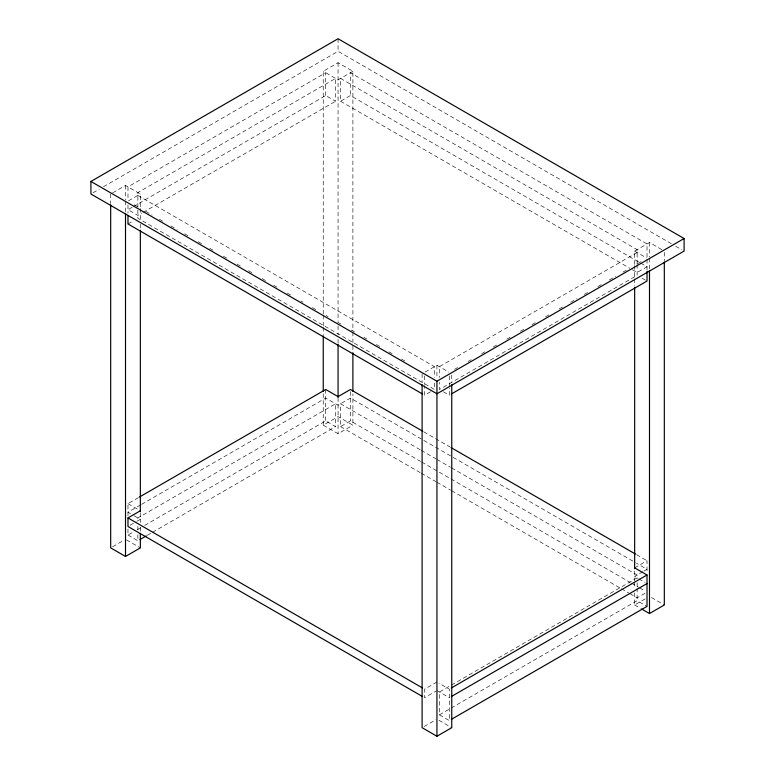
<?xml version="1.0" encoding="UTF-8"?>
<svg xmlns="http://www.w3.org/2000/svg" width="775" height="775" viewBox="0 0 775 775"><rect width="100%" height="100%" fill="white"/><g stroke="black" fill="none" stroke-linecap="round" stroke-linejoin="round"><path stroke-width="0.58" stroke-dasharray="3.88 2.91" d="M93.01 192.791L99.287 189.168M103.482 186.746L338.065 51.305L671.508 243.815M112.656 192.859L125.511 185.438L140.343 194.002L140.343 207.293M323.243 314.059L323.243 71.281L338.065 62.727L352.896 71.281L352.896 330.964M128.476 200.851L140.343 194.002M352.896 71.281L338.065 79.844L323.243 71.281M132.167 207.283L127.982 209.696L137.873 215.411L142.057 212.989M133.213 206.683L325.713 95.548L335.594 101.254L335.594 78.42L137.873 192.578L137.873 218.259L434.455 389.496L434.455 382.288M143.104 212.389L335.594 101.254M127.982 223.965L132.932 221.117M637.127 264.072L637.127 249.657L340.545 78.42L340.545 101.254L350.426 95.548L639.675 262.541M127.982 515.821L127.982 503.653L138.444 497.618M140.537 504.971L127.982 512.217L133.135 515.191M141.583 504.37L325.713 398.059L338.065 405.199L350.426 398.059L422.743 439.812M130.045 525.295L136.226 521.73M137.252 521.139L140.343 519.357L134.162 515.782M127.982 529.044L127.982 535.05L133.213 532.028M137.398 529.616L140.537 527.804M144.722 525.382L325.713 420.893L335.594 426.599L335.594 403.765L137.873 517.923L137.873 521.527M112.656 546.753L123.535 540.475M323.243 393.768L323.243 425.175L338.065 416.611L352.896 425.175L352.896 393.768M425.068 372.087L436.935 365.238L448.793 372.087M634.657 264.362L634.657 251.081L649.489 242.517L662.344 249.938M147.289 535.322L151.474 532.909M152.52 532.299L335.594 426.599M637.127 252.505L439.406 366.662L439.406 377.483M420.186 449.752L340.545 403.765L340.545 426.599L350.426 420.893L420.641 461.435M323.243 425.175L338.065 433.738L352.896 425.175M454.518 369.355L457.657 367.544M468.119 361.499L471.258 359.687M481.721 353.652L484.859 351.84M493.229 347.006L498.461 343.984M506.831 339.15L511.016 336.738M520.432 331.303L524.617 328.881M531.941 324.657L536.126 322.235M545.542 316.801L549.717 314.388M559.133 308.954L563.318 306.532M570.642 302.308L576.92 298.685M584.243 294.452L588.428 292.039M597.845 286.605L602.03 284.183M609.353 279.959L615.631 276.336M622.955 272.112L627.14 269.69M637.602 263.655L641.787 261.233M430.503 391.782L424.574 395.202L424.574 385.592M436.935 682.029L424.574 689.159L424.574 697.723L435.899 691.184M634.657 567.872L647.018 560.732L647.018 572.899M642.901 571.679L634.657 576.435L637.748 578.218M643.928 571.078L647.018 569.296L636.537 563.241M637.127 577.859L439.406 692.017L439.406 714.85L449.287 720.556L449.287 689.159L438.989 683.211M645.042 593.272L637.127 597.835L629.794 593.602M439.406 714.85L637.127 600.693L647.018 606.399M424.08 726.543L435.947 719.694M634.657 592.894L634.657 604.975L645.536 598.688M675.703 246.237L681.99 249.87M634.657 251.081L646.524 257.93M640.731 263.151L647.018 266.774L637.127 272.49L630.84 268.857M340.545 101.254L629.794 268.247M642.068 278.196L647.018 281.044M137.873 195.426L434.455 366.662L434.455 377.483M134.269 204.765L138.463 207.187M145.797 211.42L152.084 215.053M159.427 219.286L163.612 221.708M170.955 225.942L177.243 229.574M184.576 233.808L188.771 236.23M198.206 241.674L202.391 244.096M209.734 248.329L213.919 250.751M223.355 256.196L227.55 258.618M236.976 264.062L241.17 266.484M248.504 270.717L252.698 273.139M262.134 278.583L266.319 281.005M273.662 285.239L277.847 287.661M287.283 293.105L291.478 295.527M300.903 300.971L303.006 302.182M312.432 307.627L316.626 310.048M326.062 315.493L328.154 316.704M337.59 322.148L341.785 324.57M351.211 330.014L355.405 332.436M363.785 337.28L366.933 339.092M376.369 344.536L380.554 346.958M388.943 351.802L392.082 353.613M401.518 359.058L405.713 361.479M443.358 391.782L449.287 395.202L449.287 387.994M423.789 431.859L449.984 446.981M636.537 554.687L647.018 560.732M423.789 440.413L452.087 456.756M453.133 457.357L635.49 562.64M421.242 450.362L435.908 458.829M436.955 459.439L450.585 467.306M451.631 467.906L637.127 575.002L637.127 578.605M638.774 578.809L645.042 582.422M421.687 462.036L449.984 478.378M451.04 478.979L630.249 582.451M631.296 583.052L638.629 587.285M639.675 587.896L644.916 590.918M651.465 597.554L664.32 604.975M340.545 426.599L420.186 472.585M421.242 473.196L435.908 481.662M436.955 482.263L450.585 490.129M451.631 490.74L620.358 588.157M621.405 588.758L628.748 592.991M634.657 604.975L640.586 608.394M127.982 503.653L140.343 510.793M436.935 690.583L449.287 697.723M127.982 535.05L137.873 540.756L137.873 534.75M126.499 539.904L140.343 547.896M438.912 720.266L451.757 727.686M664.32 252.292L664.32 260.739M649.489 242.517L649.489 257.009M649.489 258.22L649.489 269.303M647.018 257.164L647.018 243.951L350.426 72.714L350.426 95.548M647.018 259.422L647.018 270.233M637.127 264.527L637.127 275.338L439.406 389.496L439.406 382.288M637.127 582.664L637.127 587.469M637.127 588.225L637.127 600.693M634.657 265.573L634.657 277.653M634.657 278.864L634.657 286.111M634.657 571.078L634.657 580.814M634.657 582.025L634.657 588.06M451.757 375.003L451.757 382.249M449.287 375.982L449.287 386.793M436.935 365.238L436.935 378.52M424.574 375.982L424.574 384.39M422.104 373.802L422.104 382.249M352.896 332.175L352.896 351.501M350.426 391.637L350.426 420.893M338.065 38.75L338.065 51.305M338.065 62.727L338.065 321.412M338.065 326.023L338.065 334.693M338.065 339.314L338.065 343.151M338.065 397.701L338.065 433.738M325.713 95.548L325.713 72.714L127.982 186.872L127.982 200.086M325.713 389.496L325.713 420.893M323.243 315.26L323.243 326.13M323.243 327.341L323.243 334.587M140.343 208.494L140.343 219.364M140.343 224.198L140.343 229.032M140.343 512.866L140.343 522.524M140.343 527.358L140.343 532.192M137.873 526.341L137.873 529.945M127.982 204.891L127.982 213.154M125.511 185.438L125.511 199.931M125.511 201.142L125.511 212.224M110.68 194.002L110.68 203.67"/><path stroke-width="1.16" d="M90.907 181.447L338.065 38.75L684.092 238.526L684.092 251.081L436.935 393.778L90.907 194.002L90.907 181.447L436.935 381.222L684.092 238.526M139.49 497.007L325.713 389.496L338.065 396.635L350.426 389.496L422.743 431.249M422.482 696.512L127.982 526.487L127.982 517.923L140.343 510.793M139.965 539.545L146.243 535.922M110.68 204.871L110.68 547.896L125.511 556.45L140.343 547.896L140.343 533.394M451.379 393.991L647.018 281.044L647.018 271.434M451.379 687.948L647.018 575.002L647.018 606.399L451.379 719.345M451.379 696.512L647.018 583.565M422.104 384.671L422.104 727.686L436.935 736.25L451.757 727.686L451.757 384.671M641.574 608.966L649.489 613.529L664.32 604.975L664.32 261.95M422.482 393.991L127.982 223.965L127.982 215.557M451.04 447.582L635.49 554.077M634.657 567.872L647.018 575.002M127.982 517.923L422.482 687.948M649.489 270.514L649.489 613.529M634.657 287.312L634.657 568.734M436.935 381.222L436.935 736.25M352.896 352.702L352.896 391.356M338.065 344.362L338.065 397.498M323.243 335.798L323.243 391.356M140.343 230.233L140.343 511.655M125.511 213.435L125.511 556.45"/></g></svg>
